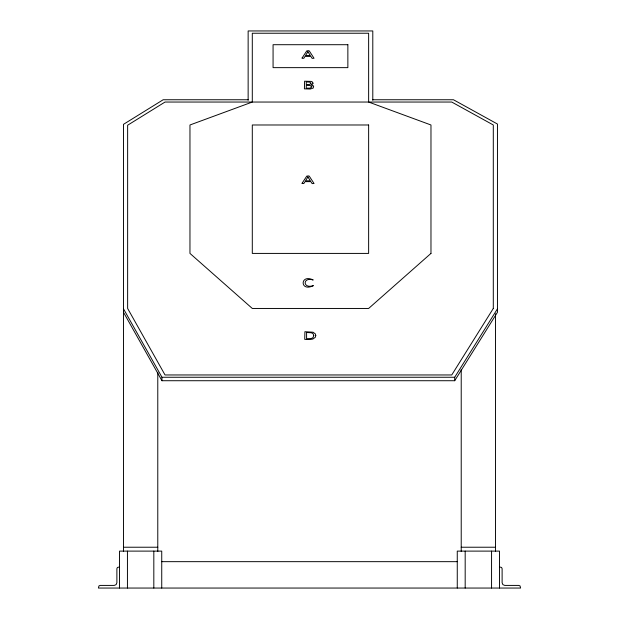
<?xml version="1.0" encoding="UTF-8"?>
<svg xmlns="http://www.w3.org/2000/svg" width="619" height="619" viewBox="0 0 619 619"><rect width="100%" height="100%" fill="white"/><g stroke="black" fill="none" stroke-linecap="round" stroke-linejoin="round"><path stroke-width="0.93" d="M123.483 312.262L161.969 380.724L454.702 380.724L454.702 377.257L497.452 308.835M454.702 380.724L497.452 312.301L497.452 124.032L453.464 99.752L372.793 99.752M248.142 99.752L163.168 99.752L123.483 124.342L123.483 551.467M123.483 308.804L161.969 377.257L454.702 377.257M123.483 547.227L157.783 547.227M461.217 547.227L495.517 547.227M161.737 561.665L457.263 561.665M119.521 566.942L117.409 567.461L116.883 568.706L116.883 582.773L116.109 584.63L114.244 585.412L100.185 585.412L98.939 585.93L98.413 588.05L520.587 588.05L520.061 585.93L518.815 585.412L504.756 585.412L502.891 584.63L502.117 582.773L502.117 568.706L501.591 567.461L499.479 566.942M499.479 588.05L499.479 551.111L457.263 551.111L457.263 588.05M495.517 313.725L495.517 551.467M491.563 551.111L491.563 588.05M465.179 551.111L465.179 588.05M461.217 369.411L461.217 551.467M372.793 100.348L372.793 30.95L248.142 30.95L248.142 100.348M161.969 377.257L161.969 380.724M161.737 588.05L161.737 551.111L119.521 551.111L119.521 588.05M157.783 372.305L157.783 551.467M153.822 551.111L153.822 588.05M127.437 551.111L127.437 588.05M313.253 285.692C299.658 292.361 299.967 273.451 313.191 279.974C302.412 276.654 302.575 289.119 313.253 285.692M313.763 335.537L313.044 337.487A3.861 2.136 0 0 1 310.9 338.516L306.591 338.709L306.591 332.504L310.993 332.728A4.194 2.314 0 0 1 313.098 333.811L313.763 335.537M315.783 335.49L315.303 337.301L312.874 339.026L310.173 339.529L304.726 339.367L304.904 331.714L313.021 332.217L315.326 333.873L315.783 335.49M312.966 83.124L312.843 83.666A3.056 1.687 0 0 1 311.04 84.818L313.655 86.049L313.222 88.06L310.289 89.02L304.409 88.857L304.587 81.205L311.233 81.406L312.34 81.925L312.966 83.124M310.986 83.225L309.647 84.447L306.266 84.555L306.266 81.971L309.57 82.056L310.986 83.225M311.86 86.853L310.196 88.122L306.266 88.208L306.266 85.399L310.057 85.492L311.86 86.853M302.072 58.054L303.79 58.341L305.028 56.391L310.846 56.391L312.138 58.364L314.034 58.271L309.245 50.882L308.541 50.665L306.769 50.874L302.072 58.054M302.072 183.294L303.79 183.588L305.028 181.638L310.846 181.638L312.138 183.603L314.034 183.51L309.245 176.121L308.541 175.912L306.769 176.113L302.072 183.294M307.906 51.725L305.492 55.571L310.359 55.571L307.914 51.725M307.906 176.964L305.492 180.818L310.359 180.818L307.914 176.964M493.297 308.455L451.746 374.959L165.033 374.959L127.638 308.455L127.638 125.216L165.033 102.042L451.746 102.042L493.297 124.984L493.297 308.455M430.971 253.411L368.638 308.455L252.297 308.455L189.963 253.411L189.963 124.984L252.297 102.042L252.297 33.24L368.638 33.24L368.638 102.042L430.971 124.984L430.971 253.411M347.863 44.707L273.072 44.707L273.072 67.641L347.863 67.641L347.863 44.707M368.638 124.984L252.297 124.984L252.297 253.411L368.638 253.411L368.638 124.984"/></g></svg>
